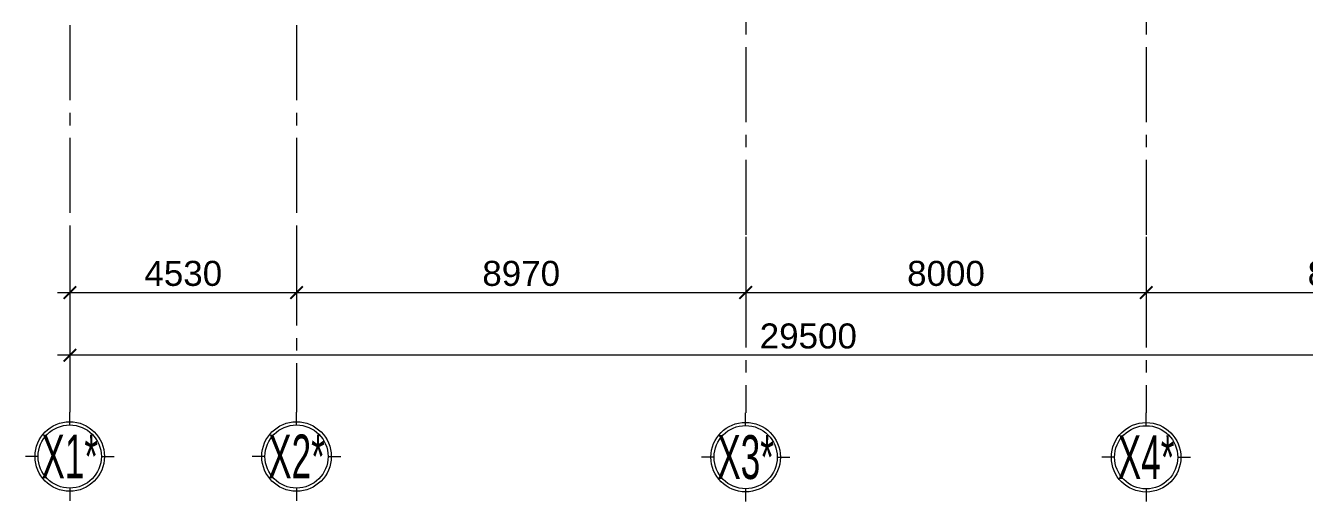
# Model space of a CAD drawing. Header units: millimetres. Extents: x 18326 to 214271, y -298828 to -198730.
# Drawn here: x 41913 to 67457, y -296079 to -286574 of the extents above; entities that cross this region are included whole.
import ezdxf
from ezdxf.enums import TextEntityAlignment as Align

# ---------------------------------------------------------------- set-up
doc = ezdxf.new("R2010")
doc.units = ezdxf.units.MM
doc.header["$LTSCALE"] = 20
doc.header["$MEASUREMENT"] = 0
doc.linetypes.add('xref LC GK$0$CENTER2', pattern=[1.125, 0.75, -0.125, 0.125, -0.125])
doc.layers.get('0').update_dxf_attribs({"lineweight": 0})
doc.layers.get('Defpoints').update_dxf_attribs({"color": 1, "lineweight": 25})
for name, color, linetype, lineweight in [('KV-Cay xanh', 78, 'Continuous', 5), ('KV-Dim', 14, 'Continuous', 9), ('KV-Ky hieu', 30, 'Continuous', 0), ('KV-Net thay 1', 9, 'Continuous', 20), ('KV-Net thay 2', 8, 'Continuous', 13), ('KV-Text', 7, 'Continuous', 25), ('xref LC GK$0$KV-Net truc', 251, 'xref LC GK$0$CENTER2', 9)]:
    doc.layers.add(name, color=color, linetype=linetype, lineweight=lineweight)
doc.styles.add('CHUTO', font='VnAvantH.TTF', dxfattribs={"width": 0.7})
doc.styles.add('KD-Style', font='arial.ttf')
doc.dimstyles.new('D-Layout', dxfattribs={"dimscale": 0, "dimtxt": 2, "dimasz": 1, "dimexe": 1, "dimexo": 0, "dimgap": 0.5, "dimtad": 1, "dimdec": 0, "dimzin": 0, "dimdsep": 46, "dimtxsty": 'KD-Style', "dimblk": 'ARCHTICK', "dimcen": 0.09, "dimdle": 1, "dimclrd": 256, "dimclre": 256, "dimclrt": 2, "dimadec": 0, "dimazin": 0, "dimtfac": 1, "dimtdec": 0, "dimtix": 1, "dimtmove": 2, "dimatfit": 3, "dimldrblk": 'MUITEN', "dimfxl": 1, "dimtolj": 1, "dimtzin": 0, "dimarcsym": 0})

# ---------------------------------------------------------------- blocks, each defined once
blk = doc.blocks.new('A$C06776D30')
at = {"layer": 'KV-Ky hieu', "color": 8}
for p, q in [((504, 865), (504, 1009)), ((144, 504), (0, 504)), ((865, 504), (1009, 504)), ((504, 144), (504, 0))]:
    blk.add_line(p, q, dxfattribs=at)
for radius in [396, 360]:
    blk.add_circle((504, 504), radius, dxfattribs=at)
at = {"layer": 'KV-Text', "color": 8, "style": 'CHUTO', "width": 0.6}
blk.add_attdef('GIRD', text='', height=420, dxfattribs=at).set_placement((504, 504), align=Align.MIDDLE_CENTER)
blk = doc.blocks.new('TT')
at = {"layer": 'KV-Net thay 1', "color": 8}
ref = blk.add_blockref('A$C06776D30', (27.59, -220.77), dxfattribs=dict(at, xscale=0.007011206080914858, yscale=0.007011206080914858, zscale=0.007011206080914858))
ref.add_attrib('GIRD', 'X1*', dxfattribs={"layer": 'KV-Text', "height": 3.5, "style": 'CHUTO', "width": 0.6}).set_placement((31.12, -217.23), align=Align.MIDDLE_CENTER)
ref = blk.add_blockref('A$C06776D30', (45.71, -220.77), dxfattribs=dict(at, xscale=0.007011206080914858, yscale=0.007011206080914858, zscale=0.007011206080914858))
ref.add_attrib('GIRD', 'X2*', dxfattribs={"layer": 'KV-Text', "height": 3.5, "style": 'CHUTO', "width": 0.6}).set_placement((49.24, -217.23), align=Align.MIDDLE_CENTER)
ref = blk.add_blockref('A$C06776D30', (81.59, -220.82), dxfattribs=dict(at, xscale=0.007011206080914858, yscale=0.007011206080914858, zscale=0.007011206080914858))
ref.add_attrib('GIRD', 'X3*', dxfattribs={"layer": 'KV-Text', "height": 3.5, "style": 'CHUTO', "width": 0.6}).set_placement((85.12, -217.28), align=Align.MIDDLE_CENTER)
ref = blk.add_blockref('A$C06776D30', (113.59, -220.83), dxfattribs=dict(at, xscale=0.007011206080914858, yscale=0.007011206080914858, zscale=0.007011206080914858))
ref.add_attrib('GIRD', 'X4*', dxfattribs={"layer": 'KV-Text', "height": 3.5, "style": 'CHUTO', "width": 0.6}).set_placement((117.12, -217.29), align=Align.MIDDLE_CENTER)
blk = doc.blocks.new('_ARCHTICK')
at = {"color": 8, "const_width": 0.15}
blk.add_lwpolyline([(-0.5, -0.5), (0.5, 0.5)], dxfattribs=at)
blk = doc.blocks.new('*D12')
at = {"layer": 'Defpoints', "color": 8, "transparency": 16777216}
for p in [(875.49, 52.71), (893.61, 52.71), (893.61, 48.25)]:
    blk.add_point(p, dxfattribs=at)
at = {"layer": 'KV-Dim', "color": 8, "lineweight": -2, "transparency": 16777216}
for p, q in [((875.49, 52.71), (875.49, 47.25)), ((893.61, 52.71), (893.61, 47.25)), ((874.49, 48.25), (894.61, 48.25))]:
    blk.add_line(p, q, dxfattribs=at)
at = {"layer": 'KV-Dim', "color": 8, "lineweight": -2, "transparency": 16777216, "rotation": 180}
blk.add_blockref('_ARCHTICK', (875.49, 48.25), dxfattribs=at)
at = {"layer": 'KV-Dim', "color": 8, "lineweight": -2, "transparency": 16777216}
blk.add_blockref('_ARCHTICK', (893.61, 48.25), dxfattribs=at)
at = {"layer": 'KV-Dim', "color": 8, "transparency": 16777216, "insert": (884.55, 49.77), "char_height": 2, "attachment_point": 5, "style": 'KD-Style'}
blk.add_mtext('\\A1;4530', dxfattribs=at)
blk = doc.blocks.new('MUITEN')
at = {"color": 8, "const_width": 0.4}
blk.add_lwpolyline([(-1, 1.73), (0, 0), (-1, -1.73)], dxfattribs=at)
blk = doc.blocks.new('*D13')
at = {"layer": 'Defpoints', "color": 8, "transparency": 16777216}
for p in [(893.61, 52.71), (929.49, 52.71), (929.49, 48.25)]:
    blk.add_point(p, dxfattribs=at)
at = {"layer": 'KV-Dim', "color": 8, "lineweight": -2, "transparency": 16777216}
for p, q in [((893.61, 52.71), (893.61, 47.25)), ((929.49, 52.71), (929.49, 47.25)), ((892.61, 48.25), (930.49, 48.25))]:
    blk.add_line(p, q, dxfattribs=at)
at = {"layer": 'KV-Dim', "color": 8, "lineweight": -2, "transparency": 16777216, "rotation": 180}
blk.add_blockref('_ARCHTICK', (893.61, 48.25), dxfattribs=at)
at = {"layer": 'KV-Dim', "color": 8, "lineweight": -2, "transparency": 16777216}
blk.add_blockref('_ARCHTICK', (929.49, 48.25), dxfattribs=at)
at = {"layer": 'KV-Dim', "color": 8, "transparency": 16777216, "insert": (911.55, 49.77), "char_height": 2, "attachment_point": 5, "style": 'KD-Style'}
blk.add_mtext('\\A1;8970', dxfattribs=at)
blk = doc.blocks.new('*D14')
at = {"layer": 'Defpoints', "color": 8, "transparency": 16777216}
for p in [(929.49, 52.71), (961.49, 52.71), (961.49, 48.25)]:
    blk.add_point(p, dxfattribs=at)
at = {"layer": 'KV-Dim', "color": 8, "lineweight": -2, "transparency": 16777216}
for p, q in [((929.49, 52.71), (929.49, 47.25)), ((961.49, 52.71), (961.49, 47.25)), ((928.49, 48.25), (962.49, 48.25))]:
    blk.add_line(p, q, dxfattribs=at)
at = {"layer": 'KV-Dim', "color": 8, "lineweight": -2, "transparency": 16777216, "rotation": 180}
blk.add_blockref('_ARCHTICK', (929.49, 48.25), dxfattribs=at)
at = {"layer": 'KV-Dim', "color": 8, "lineweight": -2, "transparency": 16777216}
blk.add_blockref('_ARCHTICK', (961.49, 48.25), dxfattribs=at)
at = {"layer": 'KV-Dim', "color": 8, "transparency": 16777216, "insert": (945.49, 49.77), "char_height": 2, "attachment_point": 5, "style": 'KD-Style'}
blk.add_mtext('\\A1;8000', dxfattribs=at)
blk = doc.blocks.new('*D15')
at = {"layer": 'Defpoints', "color": 8, "transparency": 16777216}
for p in [(961.49, 52.71), (993.49, 52.71), (993.49, 48.25)]:
    blk.add_point(p, dxfattribs=at)
at = {"layer": 'KV-Dim', "color": 8, "lineweight": -2, "transparency": 16777216}
for p, q in [((961.49, 52.71), (961.49, 47.25)), ((993.49, 52.71), (993.49, 47.25)), ((960.49, 48.25), (994.49, 48.25))]:
    blk.add_line(p, q, dxfattribs=at)
at = {"layer": 'KV-Dim', "color": 8, "lineweight": -2, "transparency": 16777216, "rotation": 180}
blk.add_blockref('_ARCHTICK', (961.49, 48.25), dxfattribs=at)
at = {"layer": 'KV-Dim', "color": 8, "lineweight": -2, "transparency": 16777216}
blk.add_blockref('_ARCHTICK', (993.49, 48.25), dxfattribs=at)
at = {"layer": 'KV-Dim', "color": 8, "transparency": 16777216, "insert": (977.49, 49.77), "char_height": 2, "attachment_point": 5, "style": 'KD-Style'}
blk.add_mtext('\\A1;8000', dxfattribs=at)
blk = doc.blocks.new('*D37')
at = {"layer": 'Defpoints', "color": 8, "transparency": 16777216}
for p in [(875.49, 52.71), (993.49, 52.71), (875.49, 43.25)]:
    blk.add_point(p, dxfattribs=at)
at = {"layer": 'KV-Dim', "color": 8, "lineweight": -2, "transparency": 16777216}
for p, q in [((875.49, 52.71), (875.49, 42.25)), ((993.49, 52.71), (993.49, 42.25)), ((994.49, 43.25), (874.49, 43.25))]:
    blk.add_line(p, q, dxfattribs=at)
at = {"layer": 'KV-Dim', "color": 8, "lineweight": -2, "transparency": 16777216, "rotation": 180}
blk.add_blockref('_ARCHTICK', (875.49, 43.25), dxfattribs=at)
at = {"layer": 'KV-Dim', "color": 8, "lineweight": -2, "transparency": 16777216}
blk.add_blockref('_ARCHTICK', (993.49, 43.25), dxfattribs=at)
at = {"layer": 'KV-Dim', "color": 8, "transparency": 16777216, "insert": (934.49, 44.77), "char_height": 2, "attachment_point": 5, "style": 'KD-Style'}
blk.add_mtext('\\A1;29500', dxfattribs=at)
blk = doc.blocks.new('xref LC GK$0$LC')
at = {"layer": 'xref LC GK$0$KV-Net truc', "color": 8, "ltscale": 100}
for points in [[(25950, -48924), (25950, -85479)], [(33950, -48924), (33950, -85479)], [(12450, -50737), (12450, -85466)], [(16980, -50737), (16980, -85466)]]:
    blk.add_lwpolyline(points, dxfattribs=at)
blk = doc.blocks.new('dim mb')
at = {"layer": 'KV-Dim', "color": 8}
for base, p1, p2, picture, middle in [((67.72, -323.1119), (49.6, -318.6439), (67.72, -318.6439), '*D12', (58.66, -321.59)), ((49.6, -328.1119), (167.6, -318.6439), (49.6, -318.6439), '*D37', (108.6, -326.5907)), ((103.6, -323.1119), (67.72, -318.6439), (103.6, -318.6439), '*D13', (85.66, -321.5907)), ((135.6, -323.1119), (103.6, -318.6439), (135.6, -318.6439), '*D14', (119.6, -321.5907)), ((167.6, -323.1119), (135.6, -318.6439), (167.6, -318.6439), '*D15', (151.6, -321.5907))]:
    dim = blk.add_linear_dim(base=base, p1=p1, p2=p2, dimstyle='D-Layout', override={"dimscale": 1, "dimlfac": 250}, dxfattribs=at)
    dim.commit()
    dim.dimension.update_dxf_attribs({"geometry": picture, "text_midpoint": middle, "insert": (-825.8876, -371.3589)})
blk = doc.blocks.new('t3')
at = {"layer": 'KV-Dim', "color": 8}
blk.add_blockref('dim mb', (-49.6, 284.2), dxfattribs=at)
at = {"layer": 'KV-Net thay 2', "color": 8}
blk.add_blockref('TT', (-31.13, 165.23), dxfattribs=at)

msp = doc.modelspace()

# ---------------------------------------------------------------- block references
at = {"layer": 'KV-Cay xanh', "color": 8, "xscale": 250, "yscale": 250, "zscale": 250}
msp.add_blockref('t3', (42797, -282180), dxfattribs=at)
at = {"layer": 'xref LC GK$0$KV-Net truc', "color": 8}
msp.add_blockref('xref LC GK$0$LC', (30347, -208830), dxfattribs=at)

doc.saveas('drawing.dxf')
